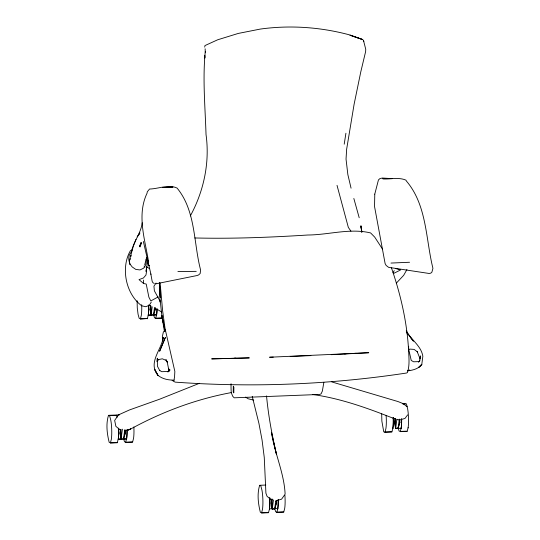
<?xml version="1.0" encoding="UTF-8"?>
<svg xmlns="http://www.w3.org/2000/svg" width="540" height="540" viewBox="0 0 540 540"><rect width="100%" height="100%" fill="white"/><g stroke="black" fill="none" stroke-linecap="round" stroke-linejoin="round"><path stroke-width="0.81" d="M408.665 346.302L408.584 348.84L411.244 360.443L413.64 361.793L419.006 361.604L418.419 362.077L419.938 360.572L419.411 361.645L420.41 355.894L420.188 359.08L417.13 351.473L417.663 352.053L414.126 349.407L409.718 349.09L408.449 349.765M205.126 48.803L205.308 52.13L205.254 51.766C202.554 79.225 205.187 106.988 206.024 134.507C209.945 162.533 203.789 191.207 190.33 215.933M146.522 270.142L146.671 266.949L146.111 271.613L147.731 260.618L146.975 257.6M150.113 309.089L151.065 315.036L152.192 306.815M127.008 429.793A13.318 2.167 87.8 0 1 126.617 438.642L126.583 439.054L118.26 439.385L118.287 438.966A13.318 2.167 87.8 0 0 118.625 428.396M157.019 309.062A13.318 2.167 87.8 0 1 156.614 314.644L156.587 315.063L148.257 315.387L148.284 314.975A13.318 2.167 87.8 0 0 148.655 305.262M393.208 417.616A13.318 2.167 87.8 0 1 392.87 428.186L392.83 428.531M395.253 418.79L394.666 422.543L395.618 428.49L401.173 428.274L401.2 427.856A13.318 2.167 87.8 0 0 401.598 419.006M407.531 408.132L407.585 408.577A13.318 2.167 87.8 0 1 408.139 427.586L408.105 427.896M323.858 382.327L322.367 391.055L321.111 393.822L319.707 394.45L234.185 397.811L232.713 396.272L231.269 392.661A15.127 2.464 87.8 0 1 231.059 383.744M120.636 429.725L120.116 433.087L121.068 439.027L122.418 429.165M124.733 429.894L123.498 438.932L125.321 432.877L124.969 431.264M154.508 307.544L153.495 314.942L155.317 308.853M271.931 498.865L271.276 503.05L272.228 508.997L273.463 499.952M275.785 500.681L274.658 508.903L276.48 502.848L276.136 501.228M396.887 419.209L395.651 428.247L398.081 428.152L399.897 422.064M398.081 428.152L399.317 419.108M345.917 133.245L344.21 144.194M120.663 429.577L120.083 433.33L121.034 439.27M150.667 305.586L150.08 309.332L151.031 315.279M271.829 499.541L271.242 503.294L272.194 509.24L274.624 509.146L276.446 503.091M395.219 418.945L394.7 422.267L395.651 428.247L395.604 418.507M158.207 296.906L150.809 300.929L148.871 297.149L146.225 284.054L143.559 283.5L139.016 279.632L143.471 277.938L145.962 275.049L146.556 271.391L146.104 269.919M129.485 261.772A11.974 10.415 22.1 0 1 129.904 259.288L130.538 255.623M130.734 256.527L130.99 255.062M130.748 256.568L131.018 255.137M131.119 254.327L133.09 246.901M144.727 264.722L146.698 257.297M204.66 47.115L204.903 46.217M142.216 222.77C140.981 233.3 133.495 241.508 131.402 251.93M137.106 300.706L137.275 307.894L138.071 314.314L139.205 318.384L140.434 318.796L141.345 315.245A13.318 2.167 87.8 0 0 141.683 304.675M110.437 442.787L111.348 439.236A13.318 2.167 87.8 0 0 110.794 420.235L109.607 415.719L108.425 415.564C105.84 424.183 107.028 433.782 109.202 442.375L110.437 442.787L117.376 442.517L118.24 438.865L126.623 438.811A13.79 2.248 87.8 0 0 127.062 430.394M140.434 318.796L147.373 318.526L148.291 315.144A13.79 2.248 87.8 0 0 148.689 305.019M153.772 315.272L154.474 317.783L155.702 318.195L156.62 314.82A13.79 2.248 87.8 0 0 157.052 308.819M123.559 438.487L124.47 441.774L125.705 442.193L126.569 438.541L126.583 438.952M125.705 442.193L132.644 441.916L133.556 438.365A13.318 2.167 87.8 0 0 133.853 426.951M261.596 512.757L262.507 509.207A13.318 2.167 87.8 0 0 261.954 490.199L260.766 485.683L259.585 485.534C257 494.154 258.194 503.752 260.368 512.339L261.596 512.757L268.535 512.487L269.453 509.105A13.79 2.248 87.8 0 0 269.818 498.123M274.934 509.233L275.636 511.745L276.865 512.156L277.783 508.781A13.79 2.248 87.8 0 0 278.208 499.514M276.865 512.156L283.804 511.886L284.715 508.336A13.318 2.167 87.8 0 0 284.904 495.302M381.692 413.917L381.861 421.106L383.751 431.838L384.986 432.25L385.931 428.456A13.318 2.167 87.8 0 0 386.12 415.422M398.142 427.7L399.06 430.994L400.288 431.406L401.207 428.031A13.79 2.248 87.8 0 0 401.625 418.763M141.332 242.987L140.211 246.834L139.482 246.659L141.001 242.419L141.332 242.987L139.482 246.659M153.461 315.185L155.284 309.13M123.464 439.175L125.287 433.12L124.929 431.48M398.048 428.396L399.87 422.341M133.353 246.152L135.979 239.362M149.405 265.343L149.216 265.856L148.345 264.755L147.629 260.881M174.137 379.843L173.725 380.822L174.521 377.386L174.852 371.439L165.085 328.725L162.635 310.885L160.103 282.974M406.931 269.548L403.67 275.339L396.313 283.156M393.032 272.72L394.227 270.608M138.281 235.717L139.9 232.875L137.18 236.857M151.294 302.076L149.357 305.201L145.827 306.727L141.737 305.802C125.719 294.017 120.575 267.867 130.349 250.776L132.53 249.703M131.395 251.728L129.256 255.137A14.162 12.616 11.2 0 0 132.212 266.963L135.823 269.426L140.042 269.939L143.681 268.137L145.82 264.728A14.162 12.616 11.2 0 0 146.138 259.247M156.047 283.048L153.947 286.18L154.379 290.831L159.968 300.942M407.66 414.869L405 418.412L399.924 419.924L397.069 419.688M130.424 429.192L125.347 430.711L130.741 428.963L128.095 430.252M129.904 259.288L130.599 258.856M130.302 429.219C161.919 411.878 195.986 399.114 231.491 392.553M165.557 330.649L163.411 331.85L162.351 336.569L162.581 340.997L163.303 337.325C161.467 349.947 147.616 362.684 157.91 375.3C162.014 378.655 167.393 380.032 172.625 380.072M393.64 273.422L400.639 269.919L395.476 268.481M204.903 45.603L217.694 39.778L238.255 33.433L260.267 29.079C289.75 24.995 319.896 27.041 348.658 34.641L362.691 39.541L350.035 35.154L362.117 39.434L361.638 39.575M199.469 383.292L159.678 399.182L129.458 409.955L118.395 414.936L114.662 420.41L115.871 426.323L119.786 429.611M276.507 500.675L281.583 499.163L285.12 494.181C284.168 473.02 274.55 453.195 271.465 432.304L276.392 454.019C271.944 434.855 268.346 415.49 266.537 395.888M156.033 283.804L197.026 275.542L198.592 274.954L200.178 273.497L200.583 269.933C193.428 242.636 195.919 211.025 177.086 188.082C168.797 184.019 158.463 188.879 149.553 189.034L147.292 191.788L147.056 193.205C136.701 214.967 144.869 239.085 148.493 261.333M408.247 370.413L409.793 370.17L408.125 370.42M407.464 370.852C412.695 370.325 418.568 368.908 421.801 364.385L422.847 356.211C421.025 345.438 410.906 339.849 406.262 330.683M354.645 353.336L356.292 353.248M344.453 353.849L346.14 353.761M331.229 354.679L368.773 352.721L269.541 357.23L273.287 357.102M390.994 263.061L409.556 262.265M290.183 356.474L310.844 355.61M148.257 315.387L148.244 314.874L156.614 314.644M155.702 318.195L162.601 317.912M140.4 319.039L147.373 318.526M155.669 318.438L162.608 318.168M108.459 415.321L119.563 414.882M402.935 403.758L406.431 403.819L407.315 407.356M108.425 415.564L116.593 415.611L116.579 415.199L117.146 417.238M402.901 404.001L405.216 403.913M385.02 432.007L391.959 431.737L392.877 428.355A13.79 2.248 87.8 0 0 393.242 417.373M400.288 431.406L407.228 431.136L408.139 427.586M110.403 443.03L117.342 442.76M125.672 442.436L132.611 442.159M384.986 432.25L391.925 431.98M400.255 431.649L407.194 431.379M259.619 485.291L265.788 485.048M261.562 513L268.502 512.73M276.831 512.399L283.77 512.129M234.299 358.189L235.926 358.142M177.903 271.539L196.229 271.363M194.792 237.971L197.316 238.019C234.157 238.815 271.006 237.323 307.773 235.015C328.631 234.907 349.947 227.941 370.615 232.936L374.76 237.175L382.644 249.311M253.692 400.154L248.171 398.77L245.545 397.123M312.606 394.497C340.963 398.446 368.206 408.341 394.673 418.838L394.058 418.621M331.81 381.929L397.96 401.544L403.427 403.738L407.275 406.971M146.111 318.35L147.339 318.769M156.58 308.907L161.568 311.999M154.278 283.527L152.867 282.643L152.179 281.381L150.809 273.915M146.873 266.963L149.668 268.765M172.078 380.349L175.109 382.124C252.234 387.747 329.954 384.629 406.411 373.046L407.396 372.607C409.867 365.391 408.881 357.473 408.571 349.988C406.998 321.908 400.626 294.374 391.439 267.853M270.945 499.574L267.03 496.287L265.91 493.155L264.263 457.475L262.069 440.073L258.916 423.374L252.227 396.367M410.306 337.264L413.431 341.165L406.411 332.039M166.367 360.585L167.238 361.685M144.059 265.99L144.963 267.138M406.289 332.053L408.22 334.665M350.919 231.127L348.334 227.394L337.021 185.355M363.596 40.878L365.735 49.241L365.627 51.59L360.761 71.969L354.098 104.308L346.646 149.209L346.039 159.118L347.855 174.582L351.061 188.183M167.562 362.61L166.388 360.531L162.331 358.803L158.227 359.627L158.74 359.438L156.917 361.692L157.329 358.223L157.43 366.221L159.847 370.784L159.516 370.379L161.811 371.702L167.893 371.446L170.046 369.913L167.832 371.972L168.784 370.926L168.899 368.928L169.202 371.115M167.555 362.57L165.949 359.647L167.211 362.077L169.013 370.899M363.17 40.007L363.865 41.33M353.835 198.457L359.208 217.755M143.35 241.448L150.971 274.401M164.923 329.96L161.825 315.34L159.908 297.837L159.388 283.028M164.997 330.932L161.825 315.34L164.369 331.223M162.655 319.538L163.384 323.386M361.814 231.336L360.828 226.037L361.807 232.322L361.024 225.734M156.62 314.82L156.587 315.063M159.766 300.497L159.914 302.009M159.361 282.805L160.367 297.459L159.489 282.947M147.427 257.182L147.508 258.66M399.776 419.83L399.863 422.213M276.352 500.58L276.446 502.963M155.223 307.415L155.284 309.008M125.159 429.813L125.28 432.999M401.2 427.856L401.166 428.173M392.87 428.186L392.837 428.497M143.458 280.037L143.559 283.5M272.18 499.257L272.228 508.997M151.018 306.106L151.065 315.036M121.021 429.287L121.068 439.027M269.744 497.515A13.318 2.167 87.8 0 1 269.447 508.937L269.42 509.348L269.406 508.835L277.736 508.505L277.749 509.024L277.776 508.606A13.318 2.167 87.8 0 0 278.174 499.757M118.658 428.152A13.79 2.248 87.8 0 1 118.294 439.142M129.83 264.668A11.974 10.415 22.1 0 1 129.492 262.622M374.774 194.137L374.544 206.557L385.115 263.554L386.134 265.437L388.618 267.341L429.206 273.483L430.826 273.119L431.885 272.174L432.932 268.319C425.669 239.126 427.039 205.301 406.445 181.096L405.932 180.151C398.912 176.992 390.258 179.449 382.765 178.76L391.986 178.625L382.3 178.038L379.971 178.558L378.445 179.921L374.774 194.137M233.314 386.249L233.233 391.865L233.8 392.931L233.888 387.315L233.314 386.249M204.768 55.559L204.809 57.902L204.768 55.559M165.362 337.473L159.685 351.128L165.362 337.473M421.801 364.385L418.621 367.504L421.801 364.385M163.31 187.481L162.689 187.508L172.955 187.144L163.31 187.481M249.19 357.899L211.781 358.884L249.19 357.899M150.046 305.681L149.384 305.309L150.046 305.681M157.91 375.3L154.656 369.32L157.91 375.3"/></g></svg>
